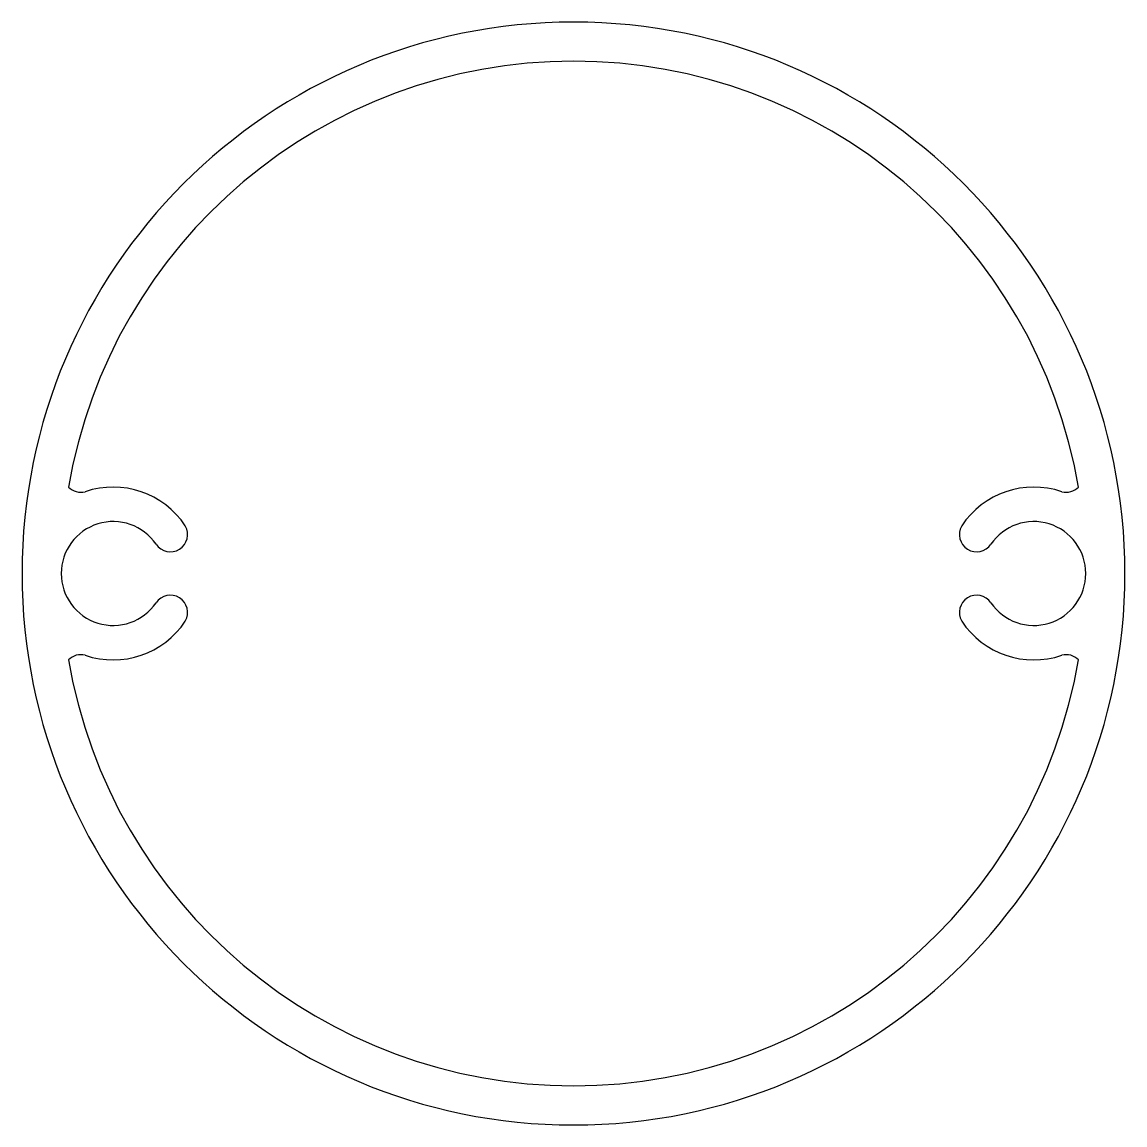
# Model space of a CAD drawing. Extents: x -25.4 to 25.4, y 9.4 to 60.2.
import ezdxf

# ---------------------------------------------------------------- set-up
doc = ezdxf.new("R2010")
doc.units = 0
doc.layers.get('0').update_dxf_attribs({"linetype": 'CONTINUOUS'})

msp = doc.modelspace()

# ---------------------------------------------------------------- linework, layer by layer
for centre, radius, start, end in [((0, 34.781), 25.4, 0, 180), ((0, 34.781), 23.597, 9.711, 170.289), ((-22.69, 39.316), 0.794, 224.2938, 284.6356), ((-21.204, 34.781), 3.98, 33.4053, 108.8457), ((21.204, 34.781), 3.98, 71.1543, 146.5947), ((22.69, 39.316), 0.794, 255.3644, 315.7062), ((-21.204, 34.781), 2.392, 34.2777, 325.7222), ((21.204, 34.781), 2.392, 214.2777, 145.7222), ((-18.571, 36.576), 0.795, 214.28, 29.9017), ((18.571, 36.576), 0.795, 150.096, 325.7222), ((0, 34.781), 25.4, 180, 0), ((-18.571, 32.986), 0.795, 330.096, 145.7222), ((18.571, 32.986), 0.795, 34.28, 209.9017), ((-21.204, 34.781), 3.98, 251.1543, 326.5947), ((21.204, 34.781), 3.98, 213.4053, 288.8457), ((-22.69, 30.247), 0.794, 75.3644, 135.7062), ((22.69, 30.247), 0.794, 44.2938, 104.6356), ((0, 34.781), 23.597, 189.711, 350.289)]:
    msp.add_arc(centre, radius, start, end)

doc.saveas('drawing.dxf')
